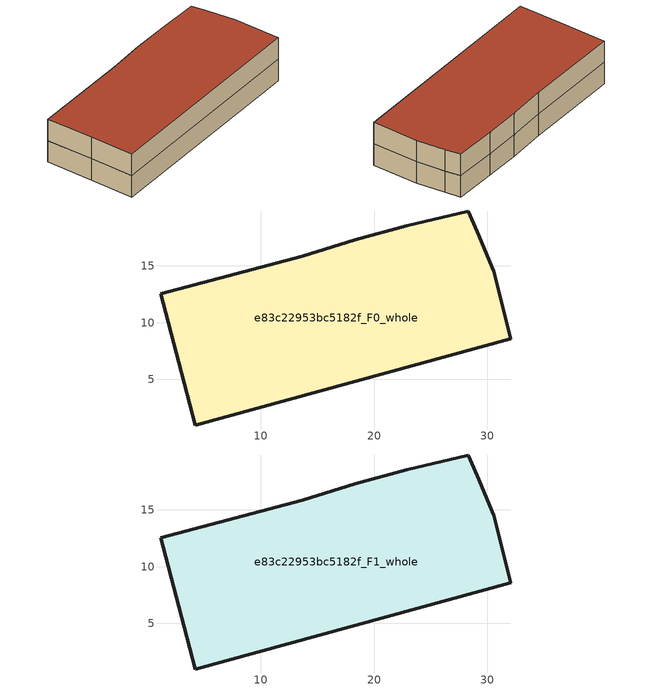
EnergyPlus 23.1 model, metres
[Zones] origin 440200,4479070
e83c22953bc5182f_F0_whole
 floor ground (EU_floor_Construction): 29.12,18.01 30.55,14.51 32.06,8.58 4.21,0.97 2.76,6.49 1.17,12.54 13.65,15.86 18.35,17.33 22.89,18.54 28.32,19.85 z0
 wall outside (EU_wall_Construction): 4.21,0.97 32.06,8.58 30.55,14.51 29.12,18.01 28.32,19.85 22.89,18.54 18.35,17.33 13.65,15.86 1.17,12.54 2.76,6.49 4.21,0.97 z0:3
e83c22953bc5182f_F1_whole
 floor to e83c22953bc5182f_F0_whole (EU_floor_Construction): 29.12,18.01 30.55,14.51 32.06,8.58 4.21,0.97 2.76,6.49 1.17,12.54 13.65,15.86 18.35,17.33 22.89,18.54 28.32,19.85 z3
 wall outside (EU_wall_Construction): 4.21,0.97 32.06,8.58 30.55,14.51 29.12,18.01 28.32,19.85 22.89,18.54 18.35,17.33 13.65,15.86 1.17,12.54 2.76,6.49 4.21,0.97 z3:6
 roof outside (EU_roof_Construction): 32.06,8.58 30.55,14.51 29.12,18.01 28.32,19.85 22.89,18.54 18.35,17.33 13.65,15.86 1.17,12.54 2.76,6.49 4.21,0.97 z6
[Building]
EU S2 Campaign: North Axis=0; Terrain=City; Solar Distribution=FullExterior
[Site:Location]
Madrid: Latitude=40.5; Longitude=-3.5; Time Zone=1; Elevation=609
[SizingPeriod:WeatherFileDays]
AnnualSizingPeriod: Begin Month=1; Begin Day of Month=1; End Month=12; End Day of Month=31; Day of Week for Start Day=Monday; Use Weather File Daylight Saving Period=No; Use Weather File Rain and Snow Indicators=No
[MATERIAL]
EU_InternalMass_Material: Roughness=MediumRough; Thickness=0.1; Conductivity=1; Density=1800; Specific Heat=900; Thermal Absorptance=0.9; Solar Absorptance=0.7; Visible Absorptance=0.7
[MATERIAL:NOMASS] Roughness=MediumRough; Thermal Absorptance=0.9; Solar Absorptance=0.7; Visible Absorptance=0.7
Name | Thermal Resistance
EU_wall_NoMass | 1.60022
EU_roof_NoMass | 1.57597
EU_floor_NoMass | 0.470652
[CONSTRUCTION]
EU_wall_Construction: EU_wall_NoMass
EU_roof_Construction: EU_roof_NoMass
EU_floor_Construction: EU_floor_NoMass
EU_InternalMass_Construction: EU_InternalMass_Material
[ZONE] Type=1; Multiplier=1; Ceiling Height=autocalculate; Volume=1029.28; Floor Area=autocalculate; Part of Total Floor Area=Yes
e83c22953bc5182f_F0_whole; e83c22953bc5182f_F1_whole
[INTERNALMASS] Construction=EU_InternalMass_Construction; Surface Area=343.094
Name | Zone or ZoneList
e83c22953bc5182f_F0_whole_EU_InternalMass | e83c22953bc5182f_F0_whole
e83c22953bc5182f_F1_whole_EU_InternalMass | e83c22953bc5182f_F1_whole
[OTHEREQUIPMENT] Fuel Type=Electricity; Design Level Calculation Method=Watts/Area; Power per Zone Floor Area=1; Fraction Latent=0; Fraction Radiant=0; Fraction Lost=0; Carbon Dioxide Generation Rate=0; EndUse Subcategory=EU_Step8_InternalGains
Name | Zone or ZoneList or Space or SpaceList | Schedule
EU_Step8_InternalGain_e83c22953bc5182f_F0_whole_f000 | e83c22953bc5182f_F0_whole | EU_Step8_GainSchedule_e83c22953bc5182f_F0_whole_f000
EU_Step8_InternalGain_e83c22953bc5182f_F1_whole_f000 | e83c22953bc5182f_F1_whole | EU_Step8_GainSchedule_e83c22953bc5182f_F1_whole_f000
[ZONEVENTILATION:DESIGNFLOWRATE] Schedule=EU_AlwaysOn; Design Flow Rate Calculation Method=AirChanges/Hour; Air Changes per Hour=0.480704; Ventilation Type=Natural; Fan Pressure Rise=0; Fan Total Efficiency=1; Constant Term Coefficient=1; Temperature Term Coefficient=0; Velocity Term Coefficient=0; Velocity Squared Term Coefficient=0; Minimum Indoor Temperature=-100; Maximum Indoor Temperature=100; Delta Temperature=-100; Minimum Outdoor Temperature=-100; Maximum Outdoor Temperature=100; Maximum Wind Speed=40
Name | Zone or ZoneList or Space or SpaceList
EU_ConstantAir_e83c22953bc5182f_F0_whole | e83c22953bc5182f_F0_whole
EU_ConstantAir_e83c22953bc5182f_F1_whole | e83c22953bc5182f_F1_whole
[HVACTEMPLATE:THERMOSTAT] Constant Heating Setpoint=20; Constant Cooling Setpoint=50
EU_HeatOnly_e83c22953bc5182f_F0_whole; EU_HeatOnly_e83c22953bc5182f_F1_whole
[HVACTEMPLATE:ZONE:IDEALLOADSAIRSYSTEM] System Availability Schedule=EU_AlwaysOn; Maximum Heating Supply Air Temperature=50; Minimum Cooling Supply Air Temperature=13; Maximum Heating Supply Air Humidity Ratio=0.0156; Minimum Cooling Supply Air Humidity Ratio=0.0077; Heating Limit=NoLimit; Cooling Limit=NoLimit; Heating Availability Schedule=EU_AlwaysOn; Cooling Availability Schedule=EU_CoolingOff; Dehumidification Control Type=ConstantSensibleHeatRatio; Cooling Sensible Heat Ratio=0.7; Dehumidification Setpoint=60; Humidification Control Type=None; Humidification Setpoint=30; Outdoor Air Method=None; Outdoor Air Flow Rate per Person=0.00944; Outdoor Air Flow Rate per Zone Floor Area=0; Outdoor Air Flow Rate per Zone=0; Demand Controlled Ventilation Type=None; Outdoor Air Economizer Type=NoEconomizer; Heat Recovery Type=None; Sensible Heat Recovery Effectiveness=0.7; Latent Heat Recovery Effectiveness=0.65
Name | Template Thermostat
e83c22953bc5182f_F0_whole | EU_HeatOnly_e83c22953bc5182f_F0_whole
e83c22953bc5182f_F1_whole | EU_HeatOnly_e83c22953bc5182f_F1_whole
[SIZING:ZONE] Zone Cooling Design Supply Air Temperature Input Method=SupplyAirTemperature; Zone Cooling Design Supply Air Temperature=13; Zone Heating Design Supply Air Temperature Input Method=SupplyAirTemperature; Zone Heating Design Supply Air Temperature=50; Zone Cooling Design Supply Air Humidity Ratio=0.008; Zone Heating Design Supply Air Humidity Ratio=0.008; Cooling Design Air Flow Method=DesignDay; Cooling Design Air Flow Rate=0; Cooling Minimum Air Flow per Zone Floor Area=0.000762; Cooling Minimum Air Flow=0; Cooling Minimum Air Flow Fraction=0.2; Heating Design Air Flow Method=DesignDay; Heating Design Air Flow Rate=0; Heating Maximum Air Flow per Zone Floor Area=0.002032; Heating Maximum Air Flow=0.141576; Heating Maximum Air Flow Fraction=0.3; Account for Dedicated Outdoor Air System=No; Dedicated Outdoor Air System Control Strategy=NeutralSupplyAir; Dedicated Outdoor Air Low Setpoint Temperature for Design=autosize; Dedicated Outdoor Air High Setpoint Temperature for Design=autosize; Zone Load Sizing Method=Sensible Load Only No Latent Load; Zone Latent Cooling Design Supply Air Humidity Ratio Input Method=HumidityRatioDifference; Zone Cooling Design Supply Air Humidity Ratio Difference=0.005; Zone Latent Heating Design Supply Air Humidity Ratio Input Method=HumidityRatioDifference; Zone Humidification Design Supply Air Humidity Ratio Difference=0.005
e83c22953bc5182f_F0_whole; e83c22953bc5182f_F1_whole
[SCHEDULE:CONSTANT]
Name | Hourly Value
EU_AlwaysOn | 1
EU_CoolingOff | 0
[SCHEDULE:FILE] Column Number=1; Rows to Skip at Top=0; Number of Hours of Data=8760; Column Separator=Comma; Interpolate to Timestep=No; Minutes per Item=60; Adjust Schedule for Daylight Savings=Yes
Name | File
EU_Step8_GainSchedule_e83c22953bc5182f_F0_whole_f000 | C:\Users\o_iseri\Desktop\OpenUBEM\openubem\outputs\eu_evidence\EU-11\ES-MAD-BERRUGUETE\idfs\e83c22953bc5182f\e83c22953bc5182f_F0_whole_f000_gain.csv
EU_Step8_GainSchedule_e83c22953bc5182f_F1_whole_f000 | C:\Users\o_iseri\Desktop\OpenUBEM\openubem\outputs\eu_evidence\EU-11\ES-MAD-BERRUGUETE\idfs\e83c22953bc5182f\e83c22953bc5182f_F1_whole_f000_gain.csv
